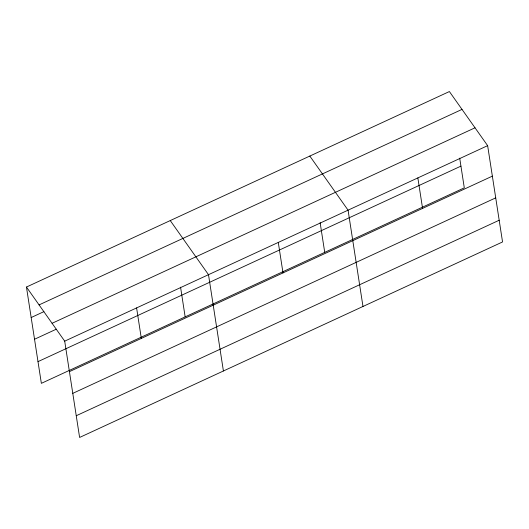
<?xml version="1.0" encoding="UTF-8"?>
<svg xmlns="http://www.w3.org/2000/svg" width="529" height="529" viewBox="0 0 529 529"><rect width="100%" height="100%" fill="white"/><g stroke="black" fill="none" stroke-linecap="round" stroke-linejoin="round"><path stroke-width="0.79" d="M26.45 287.042L449.392 91.543L487.639 145.654L502.55 241.958L79.608 437.457L64.703 341.152L26.45 287.042L41.361 383.346L464.297 187.848L459.701 158.138M39.073 304.902L462.015 109.397M31.171 317.532L43.9 311.647M52.08 323.298L475.016 127.8M34.53 339.248L56.253 329.21M64.703 341.152L487.639 145.654M37.995 361.631L460.938 166.126M69.425 371.642L492.36 176.137M72.784 393.358L495.726 197.859M76.249 415.734L499.191 220.236M309.822 156.062L348.069 210.172L362.98 306.47M170.252 220.573L208.499 274.683L223.41 370.988M417.857 177.909L422.578 208.4M320.131 222.649L324.727 252.359M278.287 242.427L283.008 272.911M180.561 287.168L185.157 316.878M136.601 307.918L141.322 338.408"/></g></svg>
